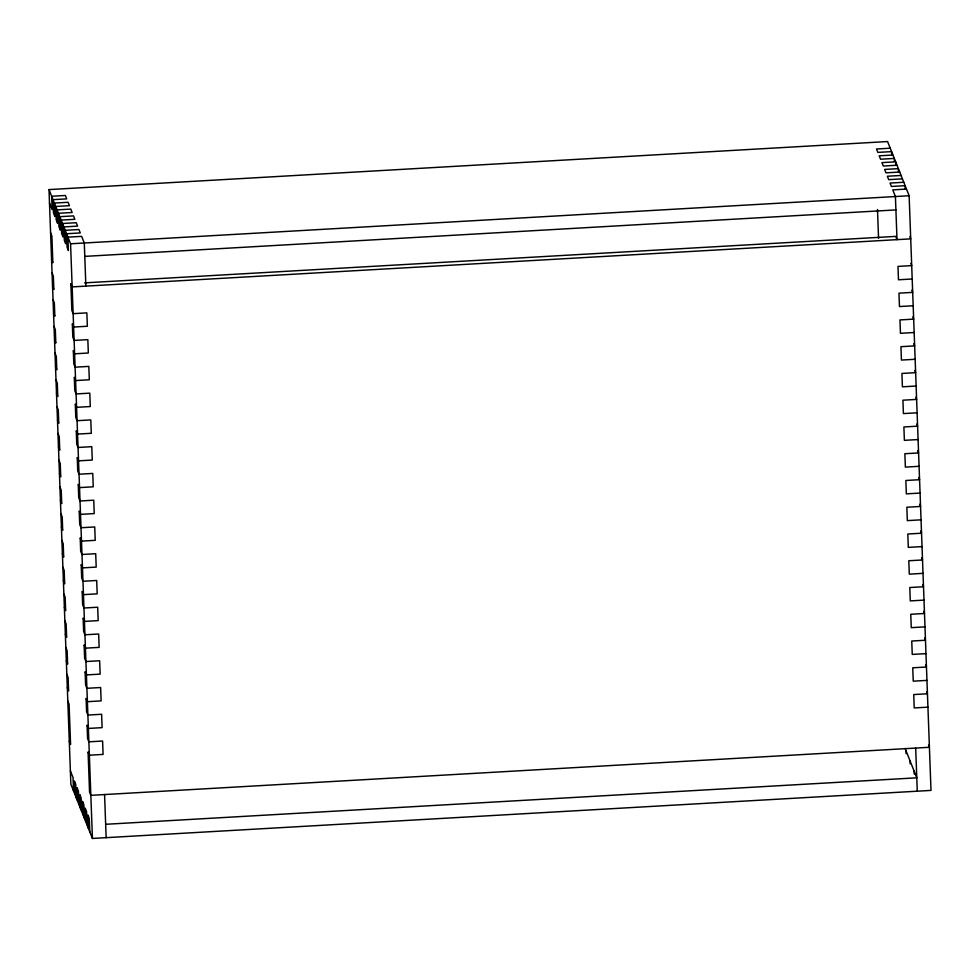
<?xml version="1.0" encoding="UTF-8"?>
<svg xmlns="http://www.w3.org/2000/svg" width="980" height="980" viewBox="0 0 980 980"><rect width="100%" height="100%" fill="white"/><g stroke="black" fill="none" stroke-linecap="round" stroke-linejoin="round"><path stroke-width="1.47" d="M49 189.593L887.574 141.549L909.134 195.743L931 790.407L92.426 838.451L70.866 784.257L49 189.593L70.572 243.787L92.426 838.451M890.22 148.201L876.5 148.997L877.86 152.402L891.58 151.618L891.69 154.583M892.939 155.024L879.207 155.808L880.567 159.213L894.287 158.429L894.397 161.394M897.006 165.24L883.274 166.024L881.927 162.619L895.647 161.835L895.757 164.811M899.714 172.051L885.994 172.835L884.634 169.43L898.354 168.646L898.464 171.623M901.073 175.457L887.341 176.241L888.701 179.646L902.421 178.862M903.781 182.268L890.061 183.064L891.408 186.47L905.14 185.673L905.238 188.65M906.488 189.091L892.768 189.875L895.414 196.527L897.006 239.647L895.708 236.388L84.574 282.865M70.572 243.787L909.134 195.743M84.782 256.38L895.904 209.916M912.196 278.994L898.476 279.778L897.986 266.401L911.706 265.617L910.849 263.449M913.189 305.76L899.456 306.544L898.966 293.167L912.686 292.371L911.829 290.203M914.169 332.514L900.448 333.298L899.959 319.921L913.679 319.137L912.809 316.969M915.149 359.28L901.429 360.064L900.939 346.687L914.659 345.891L913.801 343.723M916.141 386.034L902.409 386.818L901.919 373.441L915.639 372.657L914.781 370.489M917.121 412.801L903.401 413.585L902.911 400.195L916.631 399.411L915.761 397.243M918.101 439.555L904.381 440.339L903.891 426.962L917.611 426.178L916.753 424.009M919.081 466.309L905.361 467.105L904.871 453.716L918.591 452.932L917.733 450.763M920.073 493.075L906.353 493.859L905.851 480.482L919.583 479.698L918.713 477.53M921.053 519.829L907.333 520.625L906.843 507.236L920.563 506.452L919.693 504.284M922.033 546.595L908.313 547.379L907.823 534.002L921.543 533.218L920.686 531.05M923.025 573.349L909.293 574.145L908.803 560.756L922.523 559.972L921.666 557.804M924.005 600.115L910.285 600.899L909.795 587.522L923.515 586.738L922.645 584.57M924.985 626.869L911.265 627.653L910.775 614.276L924.495 613.492L923.638 611.324M925.978 653.636L912.245 654.42L911.755 641.043L925.475 640.246L924.618 638.09M926.958 680.389L913.238 681.173L912.748 667.797L926.467 667.013L925.598 664.844M927.938 707.156L914.217 707.94L913.728 694.563L927.448 693.767L926.59 691.598M105.656 824.29L916.79 777.814L905.104 748.438M909.857 236.695L910.726 238.863L72.153 286.907L70.854 283.649L71.846 310.415L73.133 313.661L86.853 312.877L87.355 326.254L73.623 327.038L72.336 323.792L72.826 337.169L74.125 340.428L87.845 339.644L88.335 353.021L74.615 353.805L73.316 350.558L73.806 363.935L75.105 367.182L88.825 366.398L89.315 379.774L75.595 380.559L74.296 377.312L74.799 390.689L76.085 393.948L89.805 393.151L90.295 406.541L76.575 407.325L75.289 404.066L75.779 417.455L77.065 420.702L90.797 419.918L91.287 433.295L77.567 434.079L76.269 430.833L76.758 444.21L78.057 447.468L91.777 446.672L92.267 460.061L78.547 460.845L77.249 457.587L77.739 470.976L79.037 474.222L92.757 473.438L93.247 486.815L79.527 487.599L78.241 484.353L78.731 497.73L80.017 500.988L93.749 500.192L94.239 513.581L80.519 514.365L79.221 511.107L79.711 524.496L81.009 527.742L94.729 526.958L95.219 540.335L81.499 541.119L80.201 537.873L80.691 551.25L81.989 554.496L95.709 553.712L96.199 567.089L82.479 567.885L81.193 564.627L81.683 578.004L82.969 581.263L96.689 580.479L97.192 593.856L83.459 594.64L82.173 591.393L82.663 604.77L83.962 608.017L97.681 607.233L98.172 620.61L84.452 621.406L83.153 618.147L83.643 631.524L84.942 634.783L98.662 633.999L99.151 647.376L85.431 648.16L84.133 644.914L84.635 658.291L85.922 661.537L99.642 660.753L100.144 674.13L86.412 674.926L85.125 671.668L85.615 685.045L86.914 688.303L100.634 687.519L101.124 700.896L87.404 701.68L86.105 698.434L86.595 711.811L87.894 715.057L101.614 714.273L102.104 727.65L88.384 728.434L87.085 725.188L87.575 738.565L88.874 741.823L102.594 741.039L103.084 754.416L89.364 755.2L88.078 751.942L89.547 792.085L90.846 795.344L929.42 747.287L928.55 745.119M49.49 202.97L52.136 209.634L51.646 196.257L65.366 195.473L66.726 198.879L53.006 199.663L53.496 213.04L54.856 216.445L54.366 203.068L68.085 202.284L69.433 205.69L55.713 206.474L56.203 219.851L57.563 223.256L57.073 209.879L70.793 209.095L72.153 212.501L58.433 213.285L58.923 226.662L60.27 230.079L59.78 216.69L73.5 215.906L74.86 219.312L61.14 220.096L61.63 233.485L62.99 236.891L62.5 223.501L76.22 222.717L77.567 226.123L63.847 226.919L64.337 240.296L65.697 243.702L65.207 230.325L78.927 229.528L80.287 232.946L66.567 233.73L67.057 247.107L68.404 250.513L67.914 237.136L81.634 236.352L84.292 243.003L85.873 286.123M50.58 232.713L51.879 235.96L52.859 262.726L51.573 259.467M52.063 272.844L53.349 276.103L53.851 289.48L52.553 286.233M53.042 299.611L54.341 302.857L54.831 316.234L53.533 312.988M54.023 326.365L55.321 329.623L55.811 343L54.525 339.754M55.015 353.131L56.301 356.377L56.803 369.754L55.505 366.508M55.995 379.885L57.293 383.143L57.783 396.52L56.485 393.262M56.975 406.651L58.273 409.897L58.763 423.274L57.477 420.028M57.967 433.405L59.253 436.663L59.743 450.041L58.457 446.782M58.947 460.171L60.246 463.418L60.736 476.795L59.437 473.548M59.927 486.925L61.226 490.184L61.716 503.561L60.417 500.302M60.919 513.692L62.206 516.938L62.696 530.315L61.409 527.068M61.899 540.446L63.198 543.692L63.688 557.081L62.389 553.823M62.879 567.2L64.178 570.458L64.668 583.835L63.369 580.589M63.859 593.966L65.158 597.212L65.648 610.601L64.362 607.343M64.852 620.72L66.138 623.978L66.64 637.355L65.342 634.109M65.832 647.486L67.13 650.732L67.62 664.122L66.322 660.863M66.812 674.24L68.11 677.499L68.6 690.876L67.314 687.629M67.804 701.006L69.09 704.253L70.572 744.396L69.274 741.137M70.364 770.88L73.022 777.532L73.512 790.909M915.688 748.083L917.28 791.191M914.132 771.15L914.242 774.127M910.065 760.933L910.175 763.91M905.998 750.717L906.108 753.681M877.492 209.512L878.558 238.397M104.566 794.547L106.146 837.667M89.78 831.8L89.29 818.41L87.931 815.005L88.421 828.382M87.061 824.976L86.571 811.599L85.223 808.194L85.713 821.571M84.354 818.165L83.864 804.788L82.504 801.383L82.994 814.76M81.646 811.354L81.156 797.977L79.797 794.572L80.287 807.949M78.927 804.543L78.437 791.166L77.089 787.749L77.579 801.138M76.22 797.732L75.73 784.343L74.37 780.938L74.86 794.327"/></g></svg>
